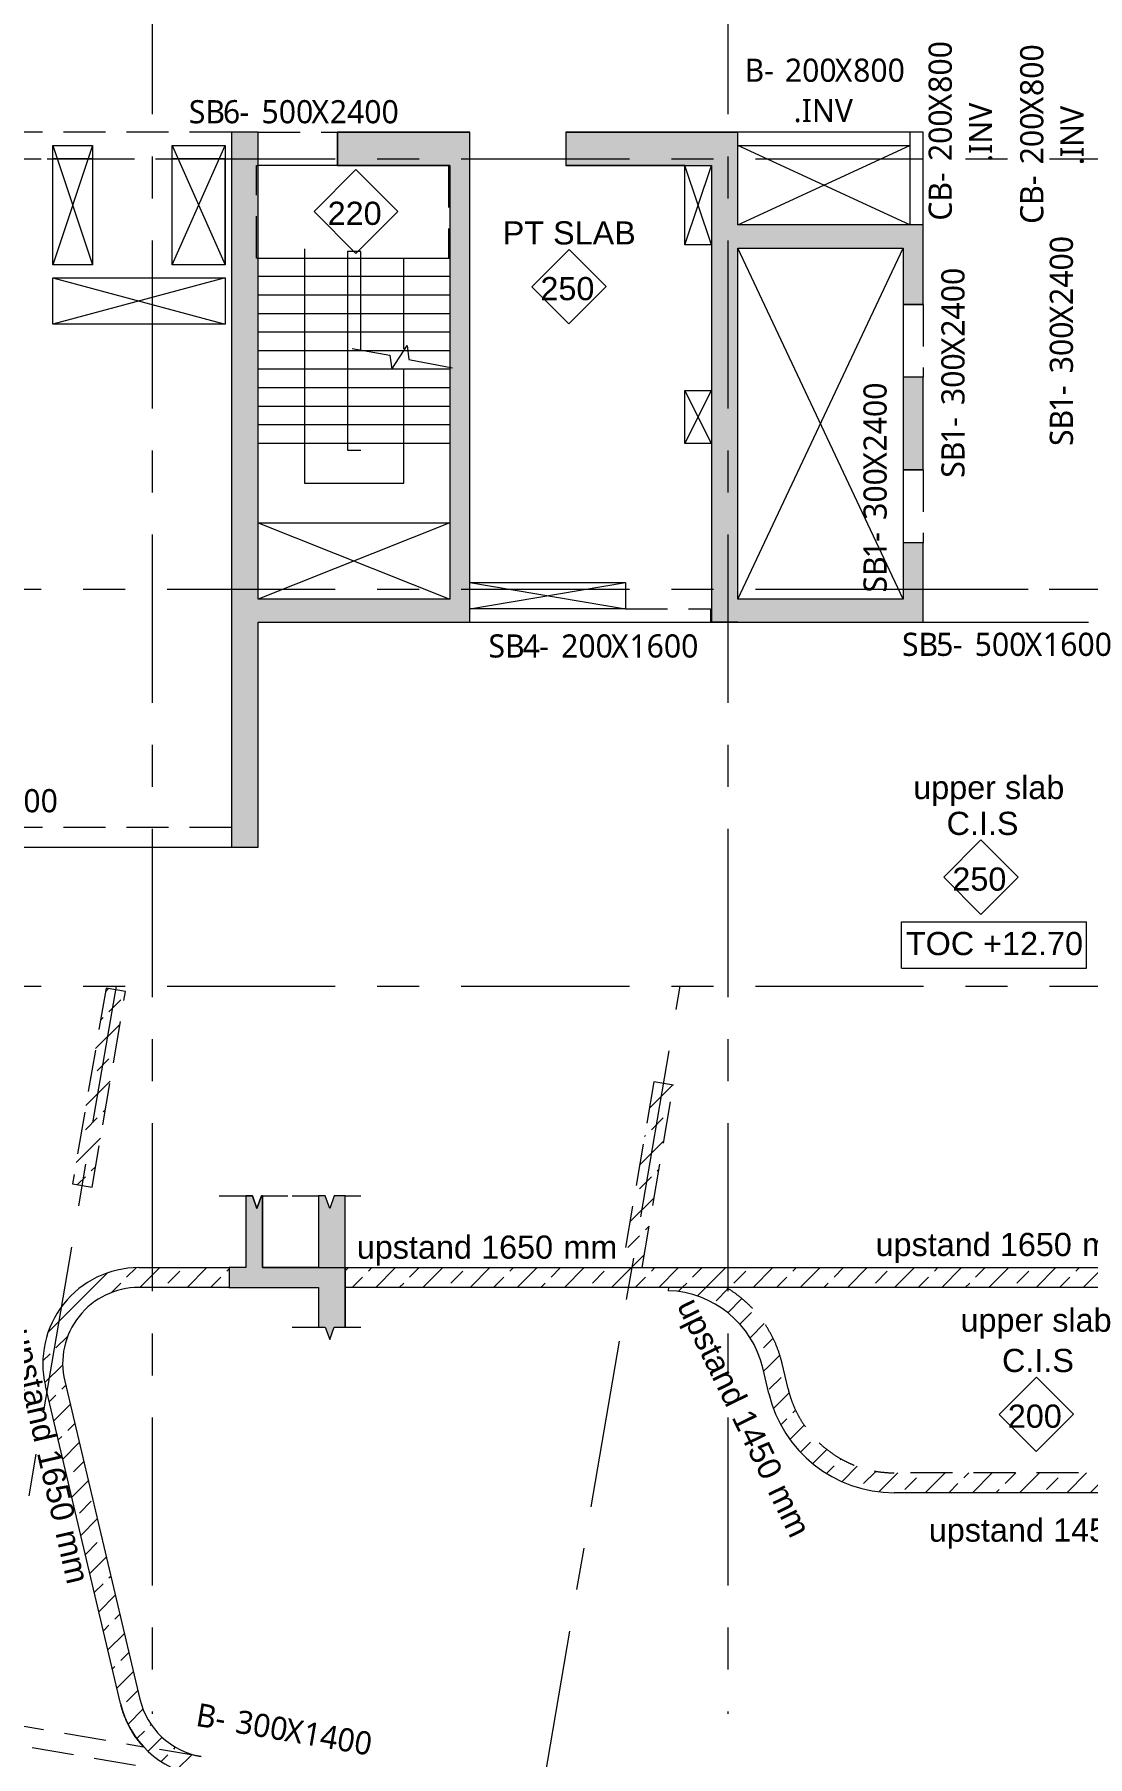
# Model space of a CAD drawing. Header units: millimetres. Extents: x 1499 to 248787, y -26353 to 51881.
# Drawn here: x 87082 to 102998, y -292 to 25723 of the extents above; entities that cross this region are included whole.
import ezdxf

# ---------------------------------------------------------------- set-up
doc = ezdxf.new("R2010")
doc.units = ezdxf.units.MM
for name, pattern in [('Dashed __25x_', [952.5, 635, -317.5]), ('DASHED___25x_', [952.5, 635, -317.5]), ('Grid Line', [4445, 2540, -635, 635, -635])]:
    doc.linetypes.add(name, pattern=pattern)
for name, color, linetype, lineweight in [('A-DETL', 90, 'Continuous', 5), ('A-DETL-GENF', 92, 'Continuous', 5), ('A-DETL-THIN', 151, 'Continuous', 5), ('A-FLOR', 192, 'Continuous', 15), ('A-FLOR-HDLN', 190, 'Dashed __25x_', 5), ('A-FLOR-IDEN', 11, 'Continuous', 5), ('A-WALL-HDLN', 110, 'Continuous', 5), ('A-WALL-PATT', 111, 'Continuous', 15), ('G-ANNO-DIMS', 111, 'Continuous', 5), ('G-ANNO-TEXT', 231, 'Continuous', 5), ('I-WALL', 2, 'Continuous', 5), ('S-BEAM', 12, 'Continuous', 15), ('S-BEAM-HDLN', 1, 'DASHED___25x_', 5), ('S-BEAM-IDEN', 2, 'Continuous', 5), ('S-GRID', 1, 'Continuous', 5)]:
    doc.layers.add(name, color=color, linetype=linetype, lineweight=lineweight)
doc.styles.add('Arial_1', font='arial.ttf', dxfattribs={"height": 350})
doc.styles.add('Trebuchet MS', font='trebuc.ttf', dxfattribs={"height": 350})
pattern_1 = [(45, (49092.77, 0), (-356.4037, 356.4037), []), (45, (49449.2, 0), (-356.4037, 356.4037), [252.016, -126.008])]

# ---------------------------------------------------------------- blocks, each defined once
blk = doc.blocks.new('Spot Elevations - Spot Elevation _Str_ Plan_-5963248-1ST FLOOR  FRAMING PLAN')
at = {"layer": 'G-ANNO-DIMS'}
for p, q in [((-7, 4.125), (7, 4.125)), ((-7, 0.625), (-7, 4.125)), ((7, 0.625), (7, 4.125)), ((-7, 0.625), (7, 0.625))]:
    blk.add_line(p, q, dxfattribs=at)
blk = doc.blocks.new('BAI-AN_TAG_SLAB MARK-TYPE COMMENT_rfa 1_75 - BAI-AN_TAG_SLAB MARK-TYPE COMMENT-7641453-1ST FLOOR  FRAMING PLAN')
at = {"layer": 'A-FLOR-IDEN'}
for p, q in [((-2.8, 0), (0.02, 2.82)), ((2.82, 0.02), (0.02, 2.82)), ((-2.8, 0), (0, -2.8)), ((2.82, 0.02), (0, -2.8))]:
    blk.add_line(p, q, dxfattribs=at)
blk = doc.blocks.new('BAI-AN_TAG_SLAB MARK-1-200 - BAI-AN_TAG_SLAB MARK-1-200-5951121-1ST FLOOR  FRAMING PLAN')
at = {"layer": 'A-FLOR-IDEN'}
for p, q in [((-3.16, 0), (0, 3.16)), ((3.16, 0), (0, 3.16)), ((-3.16, 0), (0, -3.16)), ((3.16, 0), (0, -3.16))]:
    blk.add_line(p, q, dxfattribs=at)

msp = doc.modelspace()

# ---------------------------------------------------------------- hatches: boundary and pattern name
at = {"layer": 'A-DETL-GENF'}
for points in [[(91544.8321, 6006.2276), (91613.2361, 6194.1661), (91776.428, 6194.1661), (91776.428, 7094.1661), (90526.428, 7094.1661), (90526.428, 8176.4953), (90513.2361, 8176.4953), (90444.8321, 7988.5568), (90376.428, 8176.4953), (90276.428, 8176.4953), (90276.428, 7094.1661), (90026.428, 7094.1661), (90026.428, 6794.1661), (91376.428, 6794.1661), (91376.428, 6194.1661), (91476.428, 6194.1661)], [(91544.8321, 7094.1661), (91776.428, 7094.1661), (91776.428, 8176.4953), (91613.2361, 8176.4953), (91544.8321, 7988.5568), (91476.428, 8176.4953), (91376.428, 8176.4953), (91376.428, 7094.1661)]]:
    msp.add_hatch(color=8, dxfattribs=at).paths.add_polyline_path(points)
at = {"layer": 'A-WALL-PATT', "lineweight": 5}
for points in [[(90462.553, 13444.1571), (90462.5298, 24244.3012), (90062.553, 24244.3012), (90062.553, 13444.1571)], [(93337.6381, 23744.3012), (93662.5298, 23744.3012), (93662.5298, 24244.3012), (91661.585, 24244.3012), (91661.585, 23744.3012), (93337.399, 23744.3012)], [(96912.5283, 23744.3012), (97312.5298, 23744.3012), (97312.5298, 24244.3012), (95112.5298, 24244.3012), (95112.5298, 23744.3012), (96861.585, 23744.3012)], [(97712.5298, 17194.3012), (97712.5298, 24244.3012), (97312.5298, 24244.3012), (97312.5298, 17194.3012)], [(93662.5298, 17194.3012), (93662.5298, 23744.3012), (93362.5298, 23744.1661), (93362.5298, 17194.3012), (93579.0078, 17194.3012)], [(98101.6374, 22494.3012), (100212.5298, 22494.3012), (100212.5298, 22844.3012), (97712.5298, 22844.3012), (97712.5298, 22494.3012)], [(100312.5298, 22494.3012), (100512.5298, 22494.3012), (100512.5298, 22844.3012), (100212.5298, 22844.1661), (100212.5298, 22494.3012)], [(100512.5298, 21644.1661), (100512.5298, 22494.3012), (100212.5298, 22494.3012), (100212.5298, 21644.1661)], [(100512.5298, 19144.1661), (100512.5298, 20544.3279), (100212.5298, 20544.3279), (100212.5298, 19144.1661)], [(100212.5298, 17194.3012), (100512.5298, 17194.3012), (100512.5298, 18044.1661), (100212.5298, 18044.1661)], [(93579.0078, 16844.3012), (93662.5298, 16844.3012), (93662.5298, 17194.3012), (90462.553, 17194.3012), (90462.553, 16844.3012)], [(98101.6374, 16844.3012), (100512.5298, 16844.3012), (100512.5298, 17194.3012), (97312.5298, 17194.3012), (97312.5298, 16844.3012)]]:
    msp.add_hatch(color=256, dxfattribs=at).paths.add_polyline_path(points)
at = {"layer": 'I-WALL'}
h = msp.add_hatch(dxfattribs=at)
h.set_pattern_fill('FP_4', color=1, style=0, pattern_type=2)
h.set_pattern_definition(pattern_1)
h.paths.add_polyline_path([(97312.5298, 23744.1661), (97311.9352, 23744.3012), (97312.4217, 23744.1661)])
h = msp.add_hatch(dxfattribs=at)
h.set_pattern_fill('FP_9', color=1, style=0, pattern_type=2)
h.set_pattern_definition(pattern_1)
h.paths.add_polyline_path([(87953.0664, 8310.4836), (88459.4208, 11267.4424), (88163.725, 11318.0779), (87657.3705, 8361.1191)])
h = msp.add_hatch(dxfattribs=at)
h.set_pattern_fill('FP_5', color=1, style=0, pattern_type=2)
h.set_pattern_definition(pattern_1)
h.paths.add_polyline_path([(96267.0518, 7094.1661), (96738.8192, 9849.1469), (96443.1234, 9899.7823), (95962.685, 7094.1661)])
h = msp.add_hatch(dxfattribs=at)
h.set_pattern_fill('FP_4', color=1, style=0, pattern_type=2)
h.set_pattern_definition(pattern_1)
h.paths.add_polyline_path([(87247.3974, 5310.2475), (87539.3341, 5379.3341), (87518.4591, 5492.5806), (87509.0144, 5607.3471), (87511.0947, 5722.4827), (87524.6791, 5836.833), (87549.6314, 5949.2515), (87585.7015, 6058.611), (87632.5276, 6163.8148), (87689.6402, 6263.8082), (87756.4668, 6357.5886), (87832.3371, 6444.2155), (87925.7208, 6529.854), (88026.6901, 6604.048), (88106.1968, 6652.9001), (88209.8476, 6703.0704), (88317.9961, 6742.6233), (88429.5581, 6771.1621), (88543.4149, 6788.4006), (88658.4248, 6794.1661), (88658.4248, 7094.1661), (88527.872, 7088.2769), (88398.3797, 7070.6571), (88270.9997, 7041.4498), (88146.7668, 7000.8923), (88026.6901, 6949.314), (87911.745, 6887.134), (87802.8653, 6814.8573), (87700.9353, 6733.0709), (87606.7831, 6642.4394), (87521.1734, 6543.6988), (87444.8016, 6437.6512), (87378.2882, 6325.1581), (87322.1734, 6207.1333), (87276.9131, 6084.5355), (87241.2799, 5949.2515), (87220.3352, 5829.6333), (87209.4772, 5699.3996), (87210.3891, 5568.7172), (87225.0307, 5428.2675), (87234.3044, 5379.3341)])
h = msp.add_hatch(dxfattribs=at)
h.set_pattern_fill('FP_4', color=1, style=0, pattern_type=2)
h.set_pattern_definition(pattern_1)
h.paths.add_polyline_path([(100362.9522, 6794.1661), (107177.5178, 6794.1661), (107177.5178, 7094.1661), (91776.428, 7094.1661), (91776.428, 6794.1661), (98158.034, 6794.1661)])
h.paths.add_polyline_path([(89056.3782, 6794.1661), (90026.428, 6794.1661), (90026.428, 7094.1661), (88658.4248, 7094.1661), (88658.4248, 6794.1661)])
h = msp.add_hatch(dxfattribs=at)
h.set_pattern_fill('FP_4', color=1, style=0, pattern_type=2)
h.set_pattern_definition(pattern_1)
h.paths.add_polyline_path([(98089.5603, 5578.0846), (98381.4971, 5647.1712), (98342.0939, 5788.1054), (98291.4849, 5925.4153), (98229.9994, 6058.2098), (98158.034, 6185.6305), (98076.0554, 6306.8516), (97984.5945, 6421.0881), (97884.2431, 6527.6005), (97775.6529, 6625.6973), (97659.5255, 6714.745), (97536.6135, 6794.1661), (96662.8385, 6794.1661), (96662.8385, 6745.8702), (96793.047, 6735.9569), (96923.4482, 6714.5042), (97051.49, 6681.7938), (97176.2026, 6638.0736), (97296.6411, 6583.6746), (97411.8931, 6519.009), (97536.6135, 6431.8695), (97623.3916, 6360.9114), (97718.0357, 6268.6772), (97804.3013, 6168.5625), (97884.2437, 6056.7766), (97949.1507, 5947.7797), (98006.6373, 5828.7841), (98053.559, 5705.2404), (98076.0554, 5625.7839)])
h = msp.add_hatch(dxfattribs=at)
h.set_pattern_fill('FP_6', color=1, style=0, pattern_type=2)
h.set_pattern_definition(pattern_1)
h.paths.add_polyline_path([(98180.1926, 5195.1032), (98472.1293, 5264.1898), (98381.4971, 5647.1712), (98089.5603, 5578.0846), (98158.034, 5288.7381)])
h = msp.add_hatch(dxfattribs=at)
h.set_pattern_fill('FP_5', color=1, style=0, pattern_type=2)
h.set_pattern_definition(pattern_1)
h.paths.add_polyline_path([(88383.9017, 507.7631), (88675.8384, 576.8497), (87539.3341, 5379.3341), (87247.3974, 5310.2475), (88260.9707, 1027.2281)])
h = msp.add_hatch(dxfattribs=at)
h.set_pattern_fill('FP_4', color=1, style=0, pattern_type=2)
h.set_pattern_definition(pattern_1)
h.paths.add_polyline_path([(100077.7812, 3694.1661), (100077.7812, 3994.1661), (99939.9174, 3999.9357), (99803.0176, 4017.2042), (99668.0395, 4045.8508), (99535.9269, 4085.6752), (99407.6037, 4136.3989), (99279.1686, 4200.568), (99165.8825, 4269.0513), (99054.1751, 4350.0523), (98949.6261, 4440.1037), (98852.967, 4538.5757), (98761.9442, 4648.9814), (98685.9618, 4757.9727), (98616.7837, 4877.3634), (98557.8231, 5002.1167), (98509.4923, 5131.3601), (98472.1293, 5264.1898), (98180.1926, 5195.1032), (98229.9994, 5023.6969), (98274.0868, 4903.095), (98342.0939, 4756.1025), (98412.6096, 4629.423), (98497.5767, 4501.6016), (98592.3336, 4380.8588), (98696.2934, 4267.9425), (98808.8119, 4163.5524), (98929.1921, 4068.3352), (99056.6882, 3982.8807), (99190.5103, 3907.7185), (99329.8293, 3843.3141), (99473.7822, 3790.0665), (99621.477, 3748.3057), (99771.9987, 3718.2904), (99939.9174, 3699.596)])
h = msp.add_hatch(dxfattribs=at)
h.set_pattern_fill('FP_4', color=1, style=0, pattern_type=2)
h.set_pattern_definition(pattern_1)
h.paths.add_polyline_path([(100077.7812, 3694.1661), (112384.9735, 3694.1661), (112384.9735, 3994.1661), (100077.7812, 3994.1661), (100077.7812, 3961.2544)])
h = msp.add_hatch(dxfattribs=at)
h.set_pattern_fill('FP_4', color=1, style=0, pattern_type=2)
h.set_pattern_definition(pattern_1)
h.paths.add_polyline_path([(89550.1736, -587.5121), (89600.8127, -291.8168), (89491.5032, -267.5671), (89385.0701, -232.8022), (89282.5222, -187.8518), (89184.8317, -133.142), (89092.9246, -69.1914), (89001.5904, 9.6899), (88929.8823, 83.9257), (88860.2928, 171.6406), (88799.5632, 265.7071), (88748.269, 365.2336), (88706.8967, 469.2765), (88675.8384, 576.8497), (88383.9017, 507.7631), (88419.5826, 382.419), (88466.3738, 260.7849), (88523.8973, 143.8434), (88591.6883, 32.5391), (88675.8384, -79.6944), (88755.804, -169.6141), (88850.803, -258.83), (88953.4287, -339.1558), (89081.9572, -419.9933), (89193.2954, -476.9056), (89320.4833, -527.5991), (89436.358, -562.7097)])

# ---------------------------------------------------------------- linework, layer by layer
at = {"layer": 'A-DETL', "lineweight": 13}
for p, q in [((87361.585, 24044.1661), (87961.585, 22244.3279)), ((87961.585, 24044.1661), (87361.585, 22244.3279)), ((89162.5298, 24044.1661), (89962.553, 22244.3279)), ((89162.5298, 22244.3279), (89962.553, 24044.1661)), ((97712.5298, 22844.3012), (100312.5298, 24044.3012)), ((100312.5298, 22844.3012), (97712.5298, 24044.3012)), ((96912.5298, 22544.1661), (97312.5298, 23744.1661)), ((97312.5298, 22544.1661), (96912.5298, 23744.1661)), ((97712.5298, 17194.3012), (100212.5298, 22494.3012)), ((100212.5298, 17194.3012), (97712.5298, 22494.3012)), ((87362.5298, 22044.1661), (89962.5298, 21344.3279)), ((89962.5298, 22044.1661), (87362.5298, 21344.3279)), ((97312.5298, 19544.1661), (96912.5298, 20344.1661)), ((96912.5298, 19544.1661), (97312.5298, 20344.1661)), ((90462.5298, 18344.1661), (93362.5298, 17194.3012)), ((93362.5298, 18344.1661), (90462.553, 17194.3012)), ((93662.5298, 17444.3012), (96012.5298, 17044.3012)), ((93662.5298, 17044.3012), (96012.5298, 17444.3012))]:
    msp.add_line(p, q, dxfattribs=at)
at = {"layer": 'A-DETL'}
for p, q in [((87961.585, 23844.3012), (87361.585, 23844.3012)), ((89962.5298, 23844.3012), (89162.5298, 23844.3012)), ((89962.5298, 22244.325), (89962.5298, 23844.3012)), ((91162.5298, 22484.1661), (91162.5298, 22204.1661)), ((91812.5298, 22444.1661), (91812.5298, 19444.1661)), ((92012.5298, 22444.1661), (91812.5298, 22444.1661)), ((92012.5298, 20944.1661), (92012.5298, 22444.1661)), ((91162.5298, 22204.1661), (91162.5298, 18944.1661)), ((92662.5298, 22064.1661), (92662.5298, 22344.1661)), ((91912.5298, 22064.1661), (90462.5298, 22064.1661)), ((93362.5298, 22064.1661), (91912.5298, 22064.1661)), ((92662.5298, 20974.1661), (92662.5298, 22064.1661)), ((91912.5298, 21784.1661), (90462.5298, 21784.1661)), ((93362.5298, 21784.1661), (91912.5298, 21784.1661)), ((91912.5298, 21504.1661), (90462.5298, 21504.1661)), ((93362.5298, 21504.1661), (91912.5298, 21504.1661)), ((91912.5298, 21224.1661), (90462.5298, 21224.1661)), ((93362.5298, 21224.1661), (91912.5298, 21224.1661)), ((91912.5298, 20944.1661), (90462.5298, 20944.1661)), ((91884.9796, 20980.5945), (92455.7489, 20877.165)), ((93362.5298, 20944.1661), (91912.5298, 20944.1661)), ((92455.7489, 20877.165), (92481.1843, 20665.926)), ((92481.1843, 20665.926), (92713.7785, 21022.2621)), ((92713.7785, 21022.2621), (92739.2139, 20811.0231)), ((91912.5298, 20664.1661), (90462.5298, 20664.1661)), ((93362.5298, 20664.1661), (91912.5298, 20664.1661)), ((92662.5298, 20384.1661), (92662.5298, 20664.1661)), ((92739.2139, 20811.0231), (93402.6748, 20684.7989)), ((91912.5298, 20384.1661), (90462.5298, 20384.1661)), ((93362.5298, 20384.1661), (91912.5298, 20384.1661)), ((92662.5298, 18944.1661), (92662.5298, 20384.1661)), ((91912.5298, 20104.1661), (90462.5298, 20104.1661)), ((93362.5298, 20104.1661), (91912.5298, 20104.1661)), ((91912.5298, 19824.1661), (90462.5298, 19824.1661)), ((93362.5298, 19824.1661), (91912.5298, 19824.1661)), ((93362.5298, 19544.1661), (90462.5298, 19544.1661)), ((91812.5298, 19444.1661), (92012.5298, 19444.1661)), ((91162.5298, 18944.1661), (92662.5298, 18944.1661)), ((90462.5298, 18344.1661), (93362.5298, 18344.1661)), ((90462.5298, 17344.1661), (90462.5298, 18344.1661)), ((93362.5298, 18344.1661), (93362.5298, 17344.1661)), ((89876.428, 8176.4953), (90376.428, 8176.4953)), ((90376.428, 8176.4953), (90444.8321, 7988.5568)), ((90444.8321, 7988.5568), (90513.2361, 8176.4953)), ((90513.2361, 8176.4953), (90913.2361, 8176.4953)), ((90526.428, 8176.4953), (90526.428, 7094.1661)), ((90976.428, 8176.4953), (91376.428, 8176.4953)), ((91776.428, 8176.4953), (92013.2361, 8176.4953)), ((90276.428, 7094.1661), (90026.428, 7094.1661)), ((90026.428, 7094.1661), (90026.428, 6794.1661)), ((90526.428, 7094.1661), (91376.428, 7094.1661)), ((91776.428, 7094.1661), (91776.428, 6194.1661)), ((90026.428, 6794.1661), (90276.428, 6794.1661)), ((90276.428, 6794.1661), (91376.428, 6794.1661)), ((91376.428, 6794.1661), (91376.428, 6194.1661)), ((90976.428, 6194.1661), (91476.428, 6194.1661)), ((91476.428, 6194.1661), (91544.8321, 6006.2276)), ((91544.8321, 6006.2276), (91613.2361, 6194.1661)), ((91613.2361, 6194.1661), (92013.2361, 6194.1661))]:
    msp.add_line(p, q, dxfattribs=at)
at = {"layer": 'A-DETL-THIN'}
for p, q in [((90376.428, 8176.4953), (90276.428, 8176.4953)), ((90276.428, 8176.4953), (90276.428, 7094.1661)), ((90444.8321, 7988.5568), (90376.428, 8176.4953)), ((90513.2361, 8176.4953), (90444.8321, 7988.5568)), ((90526.428, 8176.4953), (90513.2361, 8176.4953)), ((90526.428, 7094.1661), (90526.428, 8176.4953)), ((91476.428, 8176.4953), (91376.428, 8176.4953)), ((91376.428, 8176.4953), (91376.428, 7094.1661)), ((91544.8321, 7988.5568), (91476.428, 8176.4953)), ((91613.2361, 8176.4953), (91544.8321, 7988.5568)), ((91776.428, 8176.4953), (91613.2361, 8176.4953)), ((91776.428, 7094.1661), (91776.428, 8176.4953)), ((90276.428, 7094.1661), (90026.428, 7094.1661)), ((90026.428, 7094.1661), (90026.428, 6794.1661)), ((91376.428, 7094.1661), (90526.428, 7094.1661)), ((91376.428, 7094.1661), (91776.428, 7094.1661)), ((91776.428, 6194.1661), (91776.428, 7094.1661)), ((90026.428, 6794.1661), (91376.428, 6794.1661)), ((91376.428, 6794.1661), (91376.428, 6194.1661)), ((91376.428, 6194.1661), (91476.428, 6194.1661)), ((91476.428, 6194.1661), (91544.8321, 6006.2276)), ((91544.8321, 6006.2276), (91613.2361, 6194.1661)), ((91613.2361, 6194.1661), (91776.428, 6194.1661))]:
    msp.add_line(p, q, dxfattribs=at)
at = {"layer": 'A-FLOR'}
for p, q in [((87361.585, 22244.3279), (87361.585, 24044.1661)), ((87361.585, 24044.1661), (87961.585, 24044.1661)), ((87961.585, 24044.1661), (87961.585, 22244.3279)), ((89162.5298, 22244.3279), (89162.5298, 24044.1661)), ((89162.5298, 24044.1661), (89962.553, 24044.1661)), ((89962.553, 24044.1661), (89962.553, 22244.3279)), ((93362.5298, 23744.1661), (90462.553, 23744.1661)), ((96912.5298, 23744.1661), (97312.5298, 23744.1661)), ((96912.5298, 22544.1661), (96912.5298, 23744.1661)), ((97312.5298, 22544.1661), (96912.5298, 22544.1661)), ((87961.585, 22244.3279), (87361.585, 22244.3279)), ((89962.553, 22244.3279), (89162.5298, 22244.3279)), ((90462.553, 22344.1661), (93362.5298, 22344.1661)), ((87362.5298, 22044.1661), (89962.5298, 22044.1661)), ((87362.5298, 21344.3279), (87362.5298, 22044.1661)), ((89962.5298, 22044.1661), (89962.5298, 21344.3279)), ((100212.5298, 21644.1661), (100212.5298, 20544.3279)), ((89962.5298, 21344.3279), (87362.5298, 21344.3279)), ((96912.5298, 20344.1661), (97312.5298, 20344.1661)), ((96912.5298, 19544.1661), (96912.5298, 20344.1661)), ((97312.5298, 19544.1661), (96912.5298, 19544.1661)), ((100212.5298, 19144.1165), (100212.5298, 18044.1661)), ((93662.5298, 17444.3012), (96012.5298, 17444.3012)), ((96012.5298, 17444.3012), (96012.5298, 17044.3012)), ((96012.5298, 17044.3012), (93662.5298, 17044.3012)), ((93662.5298, 16844.3012), (97312.5298, 16844.3012)), ((100512.5298, 16844.3012), (103012.5298, 16844.3012)), ((81562.553, 13444.2922), (90062.5689, 13444.2922)), ((88730.321, -142.7498), (88697.7873, -106.3537))]:
    msp.add_line(p, q, dxfattribs=at)
at = {"layer": 'A-FLOR', "flags": 128}
for points in [[(88418.4465, 385.8355), (88417.6409, 388.2754), (88389.4679, 485.0694)], [(88463.7312, 266.8669), (88461.4776, 272.1142), (88435.2265, 337.9915)], [(88519.2785, 152.323), (88515.0907, 160.1292), (88486.9324, 215.8707)], [(88584.6623, 43.0869), (88578.0868, 53.142), (88548.0067, 101.628)], [(88659.3749, -59.9922), (88650.0039, -48.0634), (88618.4337, -5.8761)]]:
    msp.add_lwpolyline(points, dxfattribs=at)
at = {"layer": 'A-FLOR-HDLN'}
for p, q in [((90437.5298, 22344.1661), (90437.5298, 23744.1661)), ((90437.5298, 23744.1661), (90462.5034, 23744.1661)), ((93337.5298, 23744.1661), (93337.5298, 22344.1661)), ((90462.4802, 22344.1661), (90437.5298, 22344.1661)), ((90062.553, 13744.2832), (81562.553, 13744.2832)), ((90062.6185, 13444.2922), (90462.553, 13444.2922)), ((88163.725, 11318.0779), (87657.3705, 8361.1191)), ((87953.0664, 8310.4836), (88459.4208, 11267.4424)), ((88459.4208, 11267.4424), (88163.725, 11318.0779)), ((96443.1234, 9899.7823), (95962.685, 7094.1661)), ((96738.8192, 9849.1469), (96443.1234, 9899.7823)), ((96267.0518, 7094.1661), (96738.8192, 9849.1469)), ((87657.3705, 8361.1191), (87953.0664, 8310.4836)), ((98472.1293, 5264.1898), (98381.4971, 5647.1712)), ((112384.9735, 3994.1661), (100077.7812, 3994.1661)), ((88429.9009, 352.6067), (88418.8206, 384.7075)), ((88482.9312, 224.303), (88464.2282, 265.7174)), ((88544.6175, 107.3687), (88519.9083, 151.159)), ((88615.4108, -1.6639), (88585.4357, 41.9161)), ((88695.0182, -103.1398), (88660.303, -61.1599))]:
    msp.add_line(p, q, dxfattribs=at)
for centre, radius, start, end in [((96612.0035, 5228.4219), 1818.367, 13.31406674, 59.43711365), ((100077.7812, 5644.1661), 1650, 193.31406674, 270)]:
    msp.add_arc(centre, radius, start, end, dxfattribs=at)
at = {"layer": 'A-WALL-HDLN'}
for p, q in [((90462.553, 24244.1661), (90062.553, 24244.1661)), ((91662.5298, 24244.1661), (93662.5298, 24244.1661)), ((91662.5298, 23744.1661), (91662.5298, 24244.1661)), ((95112.5298, 24244.1661), (97712.5298, 24244.1661)), ((100512.5298, 21644.3279), (100212.5298, 21644.3279)), ((100512.5298, 19144.3279), (100212.5298, 19144.3279))]:
    msp.add_line(p, q, dxfattribs=at)
at = {"layer": 'I-WALL', "lineweight": 15}
for p, q in [((90062.553, 24244.3012), (90062.553, 13444.1571)), ((90462.553, 24244.3012), (90062.553, 24244.3012)), ((90462.553, 17194.3012), (90462.553, 24244.3012)), ((93662.5298, 24244.3012), (91661.585, 24244.3012)), ((91661.585, 24244.3012), (91661.585, 23744.3012)), ((93662.5298, 16844.3012), (93662.5298, 24244.3012)), ((97712.5298, 24244.3012), (95112.5298, 24244.3012)), ((95112.5298, 24244.3012), (95112.5298, 23744.3012)), ((97712.5298, 22844.3012), (97712.5298, 24244.3012)), ((91661.585, 23744.3012), (93362.5298, 23744.3012)), ((93362.5298, 23744.3012), (93362.5298, 17194.3012)), ((95112.5298, 23744.3012), (97312.5298, 23744.3012)), ((97312.5298, 23744.3012), (97312.5298, 16844.3012)), ((100512.5298, 22844.3012), (97712.5298, 22844.3012)), ((100512.5298, 22494.3012), (100512.5298, 22844.3012)), ((97712.5298, 17194.3012), (97712.5298, 22494.3012)), ((97712.5298, 22494.3012), (100212.5298, 22494.3012)), ((100212.5298, 22494.3012), (100212.5298, 21644.1661)), ((100512.5298, 21644.1661), (100512.5298, 22494.3012)), ((100212.5298, 21644.1661), (100512.5298, 21644.1661)), ((100212.5298, 20544.3279), (100212.5298, 19144.1661)), ((100512.5298, 20544.3279), (100212.5298, 20544.3279)), ((100512.5298, 20544.1661), (100212.5298, 20544.1661)), ((100212.5298, 20544.1661), (100212.5298, 19144.1661)), ((100512.5298, 19144.1661), (100512.5298, 20544.3279)), ((100512.5298, 19144.1661), (100512.5298, 20544.1661)), ((100212.5298, 19144.1661), (100512.5298, 19144.1661)), ((100512.5298, 18044.1661), (100212.5298, 18044.1661)), ((100212.5298, 18044.1661), (100212.5298, 17194.3012)), ((100512.5298, 16844.3012), (100512.5298, 18044.1661)), ((93362.5298, 17194.3012), (90462.553, 17194.3012)), ((100212.5298, 17194.3012), (97712.5298, 17194.3012)), ((90462.553, 16844.3012), (93662.5298, 16844.3012)), ((90462.553, 13444.1571), (90462.553, 16844.3012)), ((97312.5298, 16844.3012), (100512.5298, 16844.3012)), ((90062.553, 13444.1571), (90462.553, 13444.1571))]:
    msp.add_line(p, q, dxfattribs=at)
at = {"layer": 'I-WALL'}
for p, q in [((96912.5298, 23744.1661), (95112.5298, 23744.1661)), ((100212.5298, 18044.1661), (100212.5298, 18044.3279)), ((100512.5298, 18044.3279), (100212.5298, 18044.3279)), ((100512.5298, 18044.3279), (100512.5298, 18044.1661)), ((97712.5298, 16844.1661), (97312.5298, 16844.1661)), ((88658.4248, 7094.1661), (90026.428, 7094.1661)), ((91776.428, 7094.1661), (123804.3299, 7094.1661)), ((90026.428, 6794.1661), (88658.4248, 6794.1661)), ((123804.3299, 6794.1661), (91776.428, 6794.1661)), ((96662.8385, 6794.1661), (96661.2744, 6745.9893)), ((98180.1926, 5195.1032), (98089.5603, 5578.0846)), ((88383.9017, 507.7631), (87247.3974, 5310.2475)), ((87539.3341, 5379.3341), (88675.8384, 576.8497)), ((112384.9735, 3694.1661), (100077.7812, 3694.1661))]:
    msp.add_line(p, q, dxfattribs=at)
for centre, radius, start, end in [((88658.4248, 5644.1661), 1450, 90, 193.31406674), ((88658.4248, 5644.1661), 1150, 90, 193.31406674), ((96612.0035, 5228.4219), 1518.367, 13.31406674, 88.14042883), ((100077.7812, 5644.1661), 1950, 193.31406674, 270), ((89794.9291, 841.6817), 1150, 193.31406674, 260.28212622), ((89794.9291, 841.6817), 1450, 193.31406674, 260.28212622)]:
    msp.add_arc(centre, radius, start, end, dxfattribs=at)
at = {"layer": 'S-BEAM'}
for p, q in [((100312.5298, 24244.3012), (97712.5298, 24244.3012)), ((100312.5298, 24244.3012), (100312.5298, 24044.3012)), ((100512.5298, 24244.3012), (100312.5298, 24244.3012)), ((100312.5298, 24244.3012), (100312.5298, 22844.3012)), ((100512.5298, 22844.3012), (100512.5298, 24244.3012)), ((97712.5298, 24044.3012), (100312.5298, 24044.3012)), ((87361.585, 23844.3012), (87961.585, 23844.3012)), ((89162.5298, 23844.3012), (89962.553, 23844.3012))]:
    msp.add_line(p, q, dxfattribs=at)
at = {"layer": 'S-BEAM-HDLN'}
for p, q in [((90062.553, 24244.3012), (81562.553, 24244.3012)), ((90462.553, 24244.1661), (91662.5298, 24244.1661)), ((82512.5795, 23844.3012), (87361.5354, 23844.3012)), ((87961.6346, 23844.3012), (89162.4802, 23844.3012)), ((89962.6026, 23844.3012), (90062.553, 23844.3012)), ((100512.5298, 21644.1165), (100512.5298, 20544.3279)), ((100512.5298, 19144.1165), (100512.5298, 18044.3279)), ((100512.5298, 17344.3012), (103012.5298, 17344.3012)), ((96012.5298, 17044.3012), (97299.8298, 17044.3012)), ((97299.8298, 17044.3012), (97299.8298, 16844.3012)), ((86595.3896, 222.8745), (88730.3094, -142.7395)), ((89549.0855, -587.3258), (86544.7506, -72.8207)), ((89599.8082, -291.6448), (88730.3094, -142.7395))]:
    msp.add_line(p, q, dxfattribs=at)
at = {"layer": 'S-GRID', "linetype": 'Grid Line'}
for p, q in [((88862.5298, 49281.3629), (88862.5298, 351.3451)), ((97562.5298, 49281.3629), (97562.5298, 351.3451)), ((44638.2669, 23844.1661), (162896.494, 23844.1661)), ((44638.2669, 17344.1661), (162896.494, 17344.1661)), ((44638.2669, 11344.1661), (162896.494, 11344.1661)), ((84215.8184, -12625.2016), (88320.236, 11344.1897)), ((92495.2933, -14043.0503), (96842.4976, 11344.1911))]:
    msp.add_line(p, q, dxfattribs=at)

# ---------------------------------------------------------------- block references
at = {"layer": 'A-FLOR-IDEN', "xscale": 199.9999999999999, "yscale": 199.9999999999999, "zscale": 199.9999999999999}
for name, p in [('BAI-AN_TAG_SLAB MARK-1-200 - BAI-AN_TAG_SLAB MARK-1-200-5951121-1ST FLOOR  FRAMING PLAN', (91941.9615, 23048.0389)), ('BAI-AN_TAG_SLAB MARK-TYPE COMMENT_rfa 1_75 - BAI-AN_TAG_SLAB MARK-TYPE COMMENT-7641453-1ST FLOOR  FRAMING PLAN', (95157.8493, 21910.4793)), ('BAI-AN_TAG_SLAB MARK-TYPE COMMENT_rfa 1_75 - BAI-AN_TAG_SLAB MARK-TYPE COMMENT-7641453-1ST FLOOR  FRAMING PLAN', (101383.5546, 12990.7155)), ('BAI-AN_TAG_SLAB MARK-TYPE COMMENT_rfa 1_75 - BAI-AN_TAG_SLAB MARK-TYPE COMMENT-7641453-1ST FLOOR  FRAMING PLAN', (102221.6864, 4877.3969))]:
    msp.add_blockref(name, p, dxfattribs=at)
at = {"layer": 'G-ANNO-DIMS', "xscale": 199.9999999999999, "yscale": 199.9999999999999, "zscale": 199.9999999999999}
msp.add_blockref('Spot Elevations - Spot Elevation _Str_ Plan_-5963248-1ST FLOOR  FRAMING PLAN', (101584.3064, 11493.9597), dxfattribs=at)

# ---------------------------------------------------------------- texts
at = {"layer": 'A-FLOR-IDEN', "char_height": 350, "attachment_point": 1, "style": 'Arial_1'}
for s, insert, width in [('220', (91513.6344, 23195.8162), 1010.12625), ('PT SLAB', (94159.7722, 22899.7612), 2469.1975), ('250', (94729.5222, 22058.2566), 1010.12625), ('C.I.S', (100867.4775, 13979.9975), 1298.73375), ('250', (100955.2275, 13138.4928), 1010.12625), ('C.I.S', (101705.6093, 5866.6789), 1298.73375), ('200', (101793.3593, 5025.1742), 1010.12625)]:
    msp.add_mtext(s, dxfattribs=dict(at, insert=insert, width=width))
at = {"layer": 'G-ANNO-DIMS', "insert": (100252.4132, 12164.8212), "char_height": 350, "width": 3196.54358, "attachment_point": 1, "line_spacing_factor": 0.941778, "style": 'Arial_1'}
msp.add_mtext('TOC +12.70', dxfattribs=at)
at = {"layer": 'G-ANNO-TEXT', "color": 7, "char_height": 350, "attachment_point": 1, "style": 'Arial_1'}
for s, insert, width in [('upper slab', (100363.9385, 14522.0574), 2741.77125), ('upstand ', (91954.2898, 7578.857), 2276.7925), ('1650 ', (93832.8315, 7578.857), 1507.1725), ('upstand ', (99794.2898, 7618.857), 2276.7925), ('1650 ', (101672.8315, 7618.857), 1507.1725), ('mm', (95076.3731, 7578.857), 994.0925), ('mm', (102916.3731, 7618.857), 994.0925), ('upper slab', (101078.483, 6476.0804), 2741.77125), ('upstand ', (100599.055, 3304.3815), 2276.7925), ('1450 ', (102477.5967, 3304.3815), 1507.1725)]:
    msp.add_mtext(s, dxfattribs=dict(at, insert=insert, width=width))
for s, insert, width, rotation in [('upstand ', (97103.081, 6676.5022), 2276.7925, 296.03354184), ('upstand ', (87035.1206, 6207.4653), 2276.7925, 283.02441799), ('1450 ', (97927.5678, 4988.5625), 1507.1725, 296.03354184), ('1650 ', (87458.4806, 4377.2508), 1507.1725, 283.02441799), ('mm', (98473.3548, 3871.194), 994.0925, 296.03354184), ('mm', (87738.7329, 3165.7004), 994.0925, 283.02441799)]:
    msp.add_mtext(s, dxfattribs=dict(at, insert=insert, width=width, rotation=rotation))
at = {"layer": 'S-BEAM-IDEN', "char_height": 350, "attachment_point": 1, "style": 'Trebuchet MS'}
for s, insert, width, rotation in [('800', (100596.3472, 24840.505), 913.92375, 90), ('800', (101979.6678, 24792.0503), 913.92375, 90), ('X', (100596.3472, 24562.6925), 336.70875, 90), ('X', (101979.6678, 24514.2378), 336.70875, 90), ('200', (100596.3472, 23808.63), 913.92375, 90), ('.INV', (101204.8889, 23795.4008), 1122.3625, 90), ('200', (101979.6678, 23760.1753), 913.92375, 90), ('.INV', (102588.2095, 23746.9462), 1122.3625, 90), ('CB- ', (100596.3472, 22909.0467), 1090.295, 90), ('CB- ', (101979.6678, 22860.592), 1090.295, 90), ('2400', (102427.1524, 21635.5145), 1218.565, 90), ('2400', (100788.4047, 21155.5145), 1218.565, 90), ('X', (102427.1524, 21357.702), 336.70875, 90), ('300', (102427.1524, 20603.6395), 913.92375, 90), ('X', (100788.4047, 20877.702), 336.70875, 90), ('300', (100788.4047, 20123.6395), 913.92375, 90), ('2400', (99611.4069, 19421.686), 1218.565, 90), ('- ', (102427.1524, 20272.9103), 400.84375, 90), ('1', (102427.1524, 20021.5562), 304.64125, 90), ('- ', (100788.4047, 19792.9103), 400.84375, 90), ('SB', (102427.1524, 19505.6187), 625.31625, 90), ('SB', (100788.4047, 19025.6187), 625.31625, 90), ('1', (100788.4047, 19541.5562), 304.64125, 90), ('X', (99611.4069, 19143.8735), 336.70875, 90), ('300', (99611.4069, 18389.811), 913.92375, 90), ('1', (99611.4069, 17807.7276), 304.64125, 90), ('- ', (99611.4069, 18059.0818), 400.84375, 90), ('SB', (99611.4069, 17291.7901), 625.31625, 90), ('B- ', (89564.4436, 520.0351), 737.5525, 350.28212622), ('300', (90164.2532, 417.3152), 913.92375, 350.28212622), ('X', (90907.4955, 290.0318), 336.70875, 350.28212622), ('1400', (91181.3217, 243.1379), 1218.565, 350.28212622)]:
    msp.add_mtext(s, dxfattribs=dict(at, insert=insert, width=width, rotation=rotation))
for s, insert, width in [('B- ', (97814.8206, 25357.1632), 737.5525), ('200', (98423.3623, 25357.1632), 913.92375), ('X', (99177.4248, 25357.1632), 336.70875), ('800', (99455.2373, 25357.1632), 913.92375), ('SB', (89415.8251, 24730.4237), 625.31625), ('6', (89931.7626, 24730.4237), 304.64125), ('500', (90513.8459, 24730.4237), 913.92375), ('X', (91267.9084, 24730.4237), 336.70875), ('2400', (91545.7209, 24730.4237), 1218.565), ('.INV', (98555.6539, 24748.6216), 1122.3625), ('- ', (90183.1168, 24730.4237), 400.84375), ('SB', (93943.8206, 16660.0991), 625.31625), ('4', (94459.7581, 16660.0991), 304.64125), ('200', (95041.8414, 16660.0991), 913.92375), ('X', (95795.9039, 16660.0991), 336.70875), ('1600', (96073.7164, 16660.0991), 1218.565), ('SB', (100193.8206, 16684.812), 625.31625), ('5', (100709.7581, 16684.812), 304.64125), ('500', (101291.8414, 16684.812), 913.92375), ('X', (102045.9039, 16684.812), 336.70875), ('1600', (102323.7164, 16684.812), 1218.565), ('- ', (94711.1123, 16660.0991), 400.84375), ('- ', (100961.1123, 16684.812), 400.84375), ('1600', (86393.4873, 14322.3079), 1218.565)]:
    msp.add_mtext(s, dxfattribs=dict(at, insert=insert, width=width))

doc.saveas('drawing.dxf')
